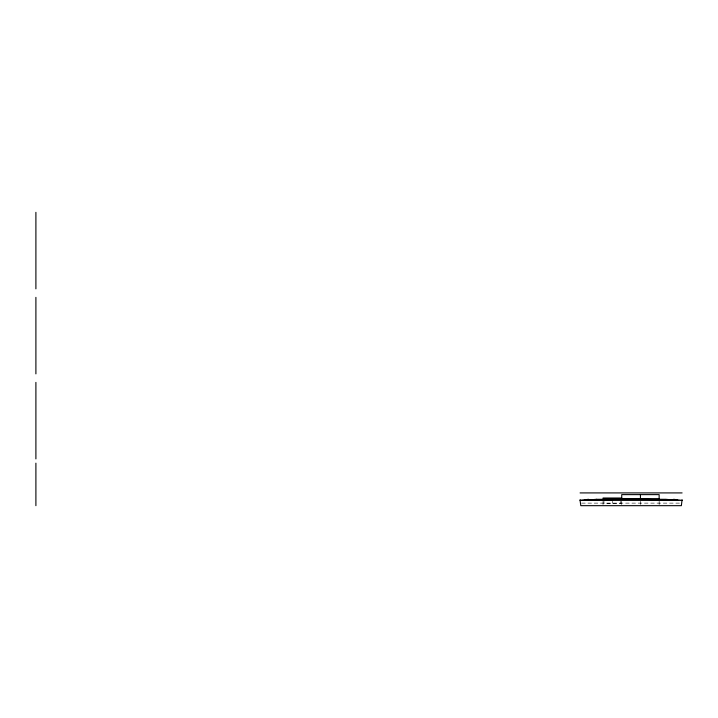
<?xml version="1.0" encoding="UTF-8"?>
<svg xmlns="http://www.w3.org/2000/svg" width="718" height="718" viewBox="0 0 718 718"><rect width="100%" height="100%" fill="white"/><g stroke="black" fill="none" stroke-linecap="round" stroke-linejoin="round"><path stroke-width="0.54" stroke-dasharray="3.59 2.69" d="M581.661 503.121L680.117 503.121M607.365 503.39L609.932 503.39M659.142 501.245L659.142 504.575M640.438 501.245L640.438 504.575M621.734 501.245L621.734 504.575M620.792 501.245L620.792 503.399L603.964 503.399L603.964 501.245M612.382 501.245L612.382 503.399M603.021 501.299L603.021 504.575"/><path stroke-width="1.08" d="M588.572 499.297L580.072 500.401L580.808 505.669L681.355 505.669L682.1 499.647M580.072 492.916L682.1 492.916M603.021 498.014L621.734 498.014M603.021 498.866L659.142 498.866M673.601 499.297L682.1 500.401L580.072 500.401L580.072 499.647M659.142 499.037L659.142 494.621L621.734 494.621L621.734 499.037M640.438 494.621L640.438 499.037M35.9 212.331L35.9 288.851M35.9 297.36L35.9 373.881M35.9 382.38L35.9 458.91M35.9 463.155L35.9 505.669M596.434 499.297L584.317 500.401A1016.903 1016.903 0 0 1 677.846 500.401L665.73 499.297L596.434 499.297"/></g></svg>
